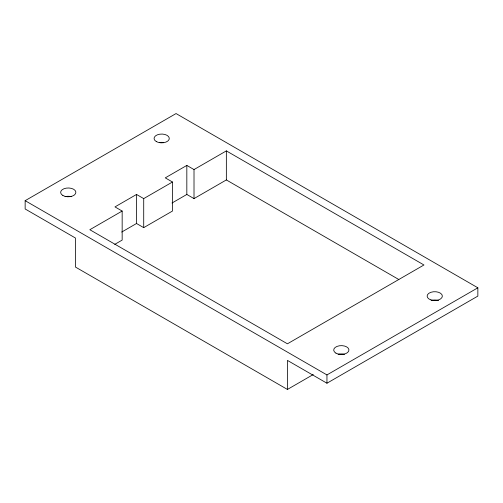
<?xml version="1.0" encoding="UTF-8"?>
<svg xmlns="http://www.w3.org/2000/svg" width="503" height="503" viewBox="0 0 503 503"><rect width="100%" height="100%" fill="white"/><g stroke="black" fill="none" stroke-linecap="round" stroke-linejoin="round"><path stroke-width="0.75" d="M287.427 389.441L75.45 267.055L75.45 238.02L25.15 208.978L25.15 200.678L176.05 113.559L477.85 287.798L477.85 296.097L326.95 383.217L287.427 360.4L287.427 389.441L313.256 374.528M121.707 232.053L136.527 223.495L143.713 227.645L172.46 211.053L172.46 182.011L143.713 198.603L136.527 194.454L114.973 206.903L122.16 211.053L122.16 240.094L114.747 244.37M122.16 211.053L89.823 229.72L287.427 343.807L423.96 264.98L226.35 150.894L194.013 169.561L186.827 165.418L165.273 177.861L172.46 182.011M172.007 203.011L186.827 194.454L194.013 198.603L226.35 179.936L398.829 279.517M25.15 200.678L326.95 374.924L477.85 287.798M326.95 374.924L326.95 383.217M226.35 150.894L226.35 179.936M194.013 169.561L194.013 198.603M186.827 165.418L186.827 194.454M143.713 198.603L143.713 227.645M136.527 194.454L136.527 223.495M159.709 142.494A7.62 4.401 0 0 1 163.651 142.494M65.044 196.692A7.62 4.401 0 0 1 71.489 196.692M338.098 354.338A7.62 4.401 0 0 1 344.542 354.338M431.511 300.41A7.62 4.401 0 0 1 438.547 300.587M156.288 141.563A7.62 4.401 0 0 0 169.039 139.589A7.62 4.401 0 0 0 159.709 134.2A7.62 4.401 0 0 0 156.288 141.563M62.875 195.491A7.62 4.401 0 0 0 75.626 193.523A7.62 4.401 0 0 0 66.289 188.128A7.62 4.401 0 0 0 62.875 195.491M335.935 353.144A7.62 4.401 0 0 0 348.686 351.169A7.62 4.401 0 0 0 339.349 345.781A7.62 4.401 0 0 0 335.935 353.144M430.926 299.907A7.62 4.401 0 0 0 442.357 296.097A7.62 4.401 0 0 0 430.926 292.287A7.62 4.401 0 0 0 430.926 299.907"/></g></svg>
